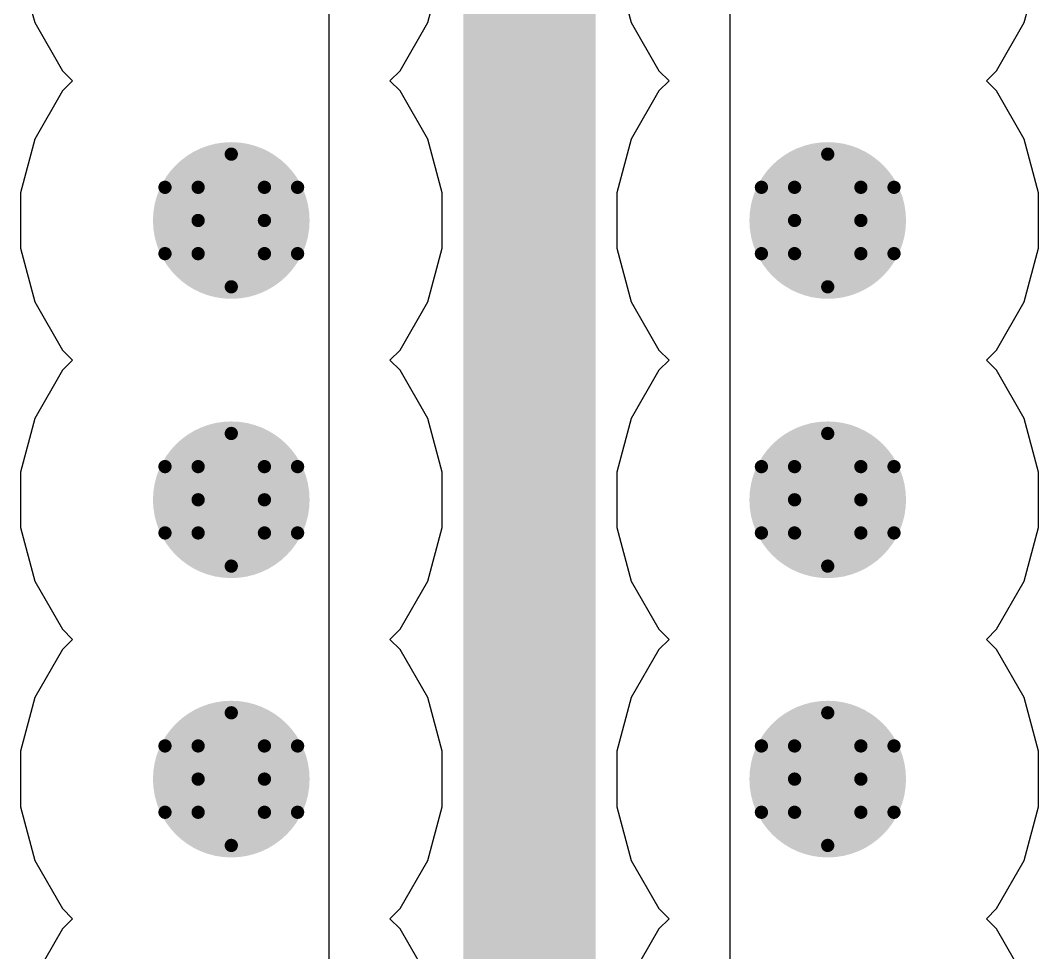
# Model space of a CAD drawing. Header units: inches. Extents: x -3 to 5437, y -3 to 5435.
# Drawn here: x 42.776 to 46.676, y 96.585 to 100.155 of the extents above; entities that cross this region are included whole.
import ezdxf

# ---------------------------------------------------------------- set-up
doc = ezdxf.new("R2010")
doc.units = ezdxf.units.IN
for name, color, linetype in [('Bottom Layer', 5, 'Continuous'), ('Drill Drawing', 1, 'Continuous'), ('GND', 16, 'Continuous'), ('PWR', 76, 'Continuous'), ('Top Layer', 1, 'Continuous'), ('Via Holes', 16, 'Continuous')]:
    doc.layers.add(name, color=color, linetype=linetype)

msp = doc.modelspace()

# ---------------------------------------------------------------- hatches: boundary and pattern name
at = {"layer": 'Bottom Layer'}
h = msp.add_hatch(color=5, dxfattribs=at)
edge = h.paths.add_edge_path()
edge.add_arc((43.5836, 99.3884), 0.3, 0, 360)
h = msp.add_hatch(color=5, dxfattribs=at)
edge = h.paths.add_edge_path()
edge.add_arc((45.8685, 99.3884), 0.3, 0, 360)
h = msp.add_hatch(color=5, dxfattribs=at)
edge = h.paths.add_edge_path()
edge.add_arc((43.5836, 98.3188), 0.3, 0, 360)
h = msp.add_hatch(color=5, dxfattribs=at)
edge = h.paths.add_edge_path()
edge.add_arc((45.8685, 98.3188), 0.3, 0, 360)
h = msp.add_hatch(color=5, dxfattribs=at)
edge = h.paths.add_edge_path()
edge.add_arc((43.5836, 97.2491), 0.3, 0, 360)
h = msp.add_hatch(color=5, dxfattribs=at)
edge = h.paths.add_edge_path()
edge.add_arc((45.8685, 97.2491), 0.3, 0, 360)
at = {"layer": 'GND'}
h = msp.add_hatch(color=16, dxfattribs=at)
edge = h.paths.add_edge_path()
edge.add_arc((43.5836, 99.3884), 0.3, 0, 360)
h = msp.add_hatch(color=16, dxfattribs=at)
edge = h.paths.add_edge_path()
edge.add_arc((45.8685, 99.3884), 0.3, 0, 360)
h = msp.add_hatch(color=16, dxfattribs=at)
edge = h.paths.add_edge_path()
edge.add_arc((43.5836, 98.3188), 0.3, 0, 360)
h = msp.add_hatch(color=16, dxfattribs=at)
edge = h.paths.add_edge_path()
edge.add_arc((45.8685, 98.3188), 0.3, 0, 360)
h = msp.add_hatch(color=16, dxfattribs=at)
edge = h.paths.add_edge_path()
edge.add_arc((43.5836, 97.2491), 0.3, 0, 360)
h = msp.add_hatch(color=16, dxfattribs=at)
edge = h.paths.add_edge_path()
edge.add_arc((45.8685, 97.2491), 0.3, 0, 360)
at = {"layer": 'PWR'}
h = msp.add_hatch(color=76, dxfattribs=at)
edge = h.paths.add_edge_path()
edge.add_arc((43.5836, 99.3884), 0.3, 0, 360)
h = msp.add_hatch(color=76, dxfattribs=at)
edge = h.paths.add_edge_path()
edge.add_arc((45.8685, 99.3884), 0.3, 0, 360)
h = msp.add_hatch(color=76, dxfattribs=at)
edge = h.paths.add_edge_path()
edge.add_arc((43.5836, 98.3188), 0.3, 0, 360)
h = msp.add_hatch(color=76, dxfattribs=at)
edge = h.paths.add_edge_path()
edge.add_arc((45.8685, 98.3188), 0.3, 0, 360)
h = msp.add_hatch(color=76, dxfattribs=at)
edge = h.paths.add_edge_path()
edge.add_arc((43.5836, 97.2491), 0.3, 0, 360)
h = msp.add_hatch(color=76, dxfattribs=at)
edge = h.paths.add_edge_path()
edge.add_arc((45.8685, 97.2491), 0.3, 0, 360)
at = {"layer": 'Top Layer'}
h = msp.add_hatch(color=1, dxfattribs=at)
edge = h.paths.add_edge_path()
edge.add_arc((43.5836, 99.3884), 0.3, 0, 360)
h = msp.add_hatch(color=1, dxfattribs=at)
edge = h.paths.add_edge_path()
edge.add_arc((45.8685, 99.3884), 0.3, 0, 360)
h = msp.add_hatch(color=1, dxfattribs=at)
edge = h.paths.add_edge_path()
edge.add_arc((43.5836, 98.3188), 0.3, 0, 360)
h = msp.add_hatch(color=1, dxfattribs=at)
edge = h.paths.add_edge_path()
edge.add_arc((45.8685, 98.3188), 0.3, 0, 360)
h = msp.add_hatch(color=1, dxfattribs=at)
edge = h.paths.add_edge_path()
edge.add_arc((43.5836, 97.2491), 0.3, 0, 360)
h = msp.add_hatch(color=1, dxfattribs=at)
edge = h.paths.add_edge_path()
edge.add_arc((45.8685, 97.2491), 0.3, 0, 360)
at = {"layer": 'Via Holes'}
h = msp.add_hatch(color=7, dxfattribs=at)
edge = h.paths.add_edge_path()
edge.add_arc((43.5836, 99.3884), 0.15, 0, 360)
h = msp.add_hatch(color=7, dxfattribs=at)
edge = h.paths.add_edge_path()
edge.add_arc((45.8685, 99.3884), 0.15, 0, 360)
h = msp.add_hatch(color=7, dxfattribs=at)
edge = h.paths.add_edge_path()
edge.add_arc((43.5836, 98.3188), 0.15, 0, 360)
h = msp.add_hatch(color=7, dxfattribs=at)
edge = h.paths.add_edge_path()
edge.add_arc((45.8685, 98.3188), 0.15, 0, 360)
h = msp.add_hatch(color=7, dxfattribs=at)
edge = h.paths.add_edge_path()
edge.add_arc((43.5836, 97.2491), 0.15, 0, 360)
h = msp.add_hatch(color=7, dxfattribs=at)
edge = h.paths.add_edge_path()
edge.add_arc((45.8685, 97.2491), 0.15, 0, 360)

# ---------------------------------------------------------------- linework, layer by layer
at = {"layer": 'Drill Drawing'}
for points in [[(43.4566, 99.5154, 0.0508, 0.0508, 0), (43.5836, 99.6424, 0.0508, 0.0508, 0)], [(43.5836, 99.6424, 0.0508, 0.0508, 0), (43.7106, 99.5154, 0.0508, 0.0508, 0)], [(45.7415, 99.5154, 0.0508, 0.0508, 0), (45.8685, 99.6424, 0.0508, 0.0508, 0)], [(45.8685, 99.6424, 0.0508, 0.0508, 0), (45.9955, 99.5154, 0.0508, 0.0508, 0)], [(43.3296, 99.5154, 0.0508, 0.0508, 0), (43.4566, 99.3884, 0.0508, 0.0508, 0)], [(43.3296, 99.5154, 0.0508, 0.0508, 0), (43.4566, 99.5154, 0.0508, 0.0508, 0)], [(43.7106, 99.5154, 0.0508, 0.0508, 0), (43.8376, 99.5154, 0.0508, 0.0508, 0)], [(43.7106, 99.3884, 0.0508, 0.0508, 0), (43.8376, 99.5154, 0.0508, 0.0508, 0)], [(45.6145, 99.5154, 0.0508, 0.0508, 0), (45.7415, 99.3884, 0.0508, 0.0508, 0)], [(45.6145, 99.5154, 0.0508, 0.0508, 0), (45.7415, 99.5154, 0.0508, 0.0508, 0)], [(45.9955, 99.5154, 0.0508, 0.0508, 0), (46.1225, 99.5154, 0.0508, 0.0508, 0)], [(45.9955, 99.3884, 0.0508, 0.0508, 0), (46.1225, 99.5154, 0.0508, 0.0508, 0)], [(43.3296, 99.2614, 0.0508, 0.0508, 0), (43.4566, 99.3884, 0.0508, 0.0508, 0)], [(43.7106, 99.3884, 0.0508, 0.0508, 0), (43.8376, 99.2614, 0.0508, 0.0508, 0)], [(45.6145, 99.2614, 0.0508, 0.0508, 0), (45.7415, 99.3884, 0.0508, 0.0508, 0)], [(45.9955, 99.3884, 0.0508, 0.0508, 0), (46.1225, 99.2614, 0.0508, 0.0508, 0)], [(43.3296, 99.2614, 0.0508, 0.0508, 0), (43.4566, 99.2614, 0.0508, 0.0508, 0)], [(43.4566, 99.2614, 0.0508, 0.0508, 0), (43.5836, 99.1344, 0.0508, 0.0508, 0)], [(43.5836, 99.1344, 0.0508, 0.0508, 0), (43.7106, 99.2614, 0.0508, 0.0508, 0)], [(43.7106, 99.2614, 0.0508, 0.0508, 0), (43.8376, 99.2614, 0.0508, 0.0508, 0)], [(45.6145, 99.2614, 0.0508, 0.0508, 0), (45.7415, 99.2614, 0.0508, 0.0508, 0)], [(45.7415, 99.2614, 0.0508, 0.0508, 0), (45.8685, 99.1344, 0.0508, 0.0508, 0)], [(45.8685, 99.1344, 0.0508, 0.0508, 0), (45.9955, 99.2614, 0.0508, 0.0508, 0)], [(45.9955, 99.2614, 0.0508, 0.0508, 0), (46.1225, 99.2614, 0.0508, 0.0508, 0)], [(43.4566, 98.4458, 0.0508, 0.0508, 0), (43.5836, 98.5728, 0.0508, 0.0508, 0)], [(43.5836, 98.5728, 0.0508, 0.0508, 0), (43.7106, 98.4458, 0.0508, 0.0508, 0)], [(45.7415, 98.4458, 0.0508, 0.0508, 0), (45.8685, 98.5728, 0.0508, 0.0508, 0)], [(45.8685, 98.5728, 0.0508, 0.0508, 0), (45.9955, 98.4458, 0.0508, 0.0508, 0)], [(43.3296, 98.4458, 0.0508, 0.0508, 0), (43.4566, 98.3188, 0.0508, 0.0508, 0)], [(43.3296, 98.4458, 0.0508, 0.0508, 0), (43.4566, 98.4458, 0.0508, 0.0508, 0)], [(43.7106, 98.4458, 0.0508, 0.0508, 0), (43.8376, 98.4458, 0.0508, 0.0508, 0)], [(43.7106, 98.3188, 0.0508, 0.0508, 0), (43.8376, 98.4458, 0.0508, 0.0508, 0)], [(45.6145, 98.4458, 0.0508, 0.0508, 0), (45.7415, 98.3188, 0.0508, 0.0508, 0)], [(45.6145, 98.4458, 0.0508, 0.0508, 0), (45.7415, 98.4458, 0.0508, 0.0508, 0)], [(45.9955, 98.4458, 0.0508, 0.0508, 0), (46.1225, 98.4458, 0.0508, 0.0508, 0)], [(45.9955, 98.3188, 0.0508, 0.0508, 0), (46.1225, 98.4458, 0.0508, 0.0508, 0)], [(43.3296, 98.1918, 0.0508, 0.0508, 0), (43.4566, 98.3188, 0.0508, 0.0508, 0)], [(43.7106, 98.3188, 0.0508, 0.0508, 0), (43.8376, 98.1918, 0.0508, 0.0508, 0)], [(45.6145, 98.1918, 0.0508, 0.0508, 0), (45.7415, 98.3188, 0.0508, 0.0508, 0)], [(45.9955, 98.3188, 0.0508, 0.0508, 0), (46.1225, 98.1918, 0.0508, 0.0508, 0)], [(43.3296, 98.1918, 0.0508, 0.0508, 0), (43.4566, 98.1918, 0.0508, 0.0508, 0)], [(43.4566, 98.1918, 0.0508, 0.0508, 0), (43.5836, 98.0648, 0.0508, 0.0508, 0)], [(43.5836, 98.0648, 0.0508, 0.0508, 0), (43.7106, 98.1918, 0.0508, 0.0508, 0)], [(43.7106, 98.1918, 0.0508, 0.0508, 0), (43.8376, 98.1918, 0.0508, 0.0508, 0)], [(45.6145, 98.1918, 0.0508, 0.0508, 0), (45.7415, 98.1918, 0.0508, 0.0508, 0)], [(45.7415, 98.1918, 0.0508, 0.0508, 0), (45.8685, 98.0648, 0.0508, 0.0508, 0)], [(45.8685, 98.0648, 0.0508, 0.0508, 0), (45.9955, 98.1918, 0.0508, 0.0508, 0)], [(45.9955, 98.1918, 0.0508, 0.0508, 0), (46.1225, 98.1918, 0.0508, 0.0508, 0)], [(43.4566, 97.3761, 0.0508, 0.0508, 0), (43.5836, 97.5031, 0.0508, 0.0508, 0)], [(43.5836, 97.5031, 0.0508, 0.0508, 0), (43.7106, 97.3761, 0.0508, 0.0508, 0)], [(45.7415, 97.3761, 0.0508, 0.0508, 0), (45.8685, 97.5031, 0.0508, 0.0508, 0)], [(45.8685, 97.5031, 0.0508, 0.0508, 0), (45.9955, 97.3761, 0.0508, 0.0508, 0)], [(43.3296, 97.3761, 0.0508, 0.0508, 0), (43.4566, 97.2491, 0.0508, 0.0508, 0)], [(43.3296, 97.3761, 0.0508, 0.0508, 0), (43.4566, 97.3761, 0.0508, 0.0508, 0)], [(43.7106, 97.3761, 0.0508, 0.0508, 0), (43.8376, 97.3761, 0.0508, 0.0508, 0)], [(43.7106, 97.2491, 0.0508, 0.0508, 0), (43.8376, 97.3761, 0.0508, 0.0508, 0)], [(45.6145, 97.3761, 0.0508, 0.0508, 0), (45.7415, 97.2491, 0.0508, 0.0508, 0)], [(45.6145, 97.3761, 0.0508, 0.0508, 0), (45.7415, 97.3761, 0.0508, 0.0508, 0)], [(45.9955, 97.3761, 0.0508, 0.0508, 0), (46.1225, 97.3761, 0.0508, 0.0508, 0)], [(45.9955, 97.2491, 0.0508, 0.0508, 0), (46.1225, 97.3761, 0.0508, 0.0508, 0)], [(43.3296, 97.1221, 0.0508, 0.0508, 0), (43.4566, 97.2491, 0.0508, 0.0508, 0)], [(43.7106, 97.2491, 0.0508, 0.0508, 0), (43.8376, 97.1221, 0.0508, 0.0508, 0)], [(45.6145, 97.1221, 0.0508, 0.0508, 0), (45.7415, 97.2491, 0.0508, 0.0508, 0)], [(45.9955, 97.2491, 0.0508, 0.0508, 0), (46.1225, 97.1221, 0.0508, 0.0508, 0)], [(43.3296, 97.1221, 0.0508, 0.0508, 0), (43.4566, 97.1221, 0.0508, 0.0508, 0)], [(43.4566, 97.1221, 0.0508, 0.0508, 0), (43.5836, 96.9951, 0.0508, 0.0508, 0)], [(43.5836, 96.9951, 0.0508, 0.0508, 0), (43.7106, 97.1221, 0.0508, 0.0508, 0)], [(43.7106, 97.1221, 0.0508, 0.0508, 0), (43.8376, 97.1221, 0.0508, 0.0508, 0)], [(45.6145, 97.1221, 0.0508, 0.0508, 0), (45.7415, 97.1221, 0.0508, 0.0508, 0)], [(45.7415, 97.1221, 0.0508, 0.0508, 0), (45.8685, 96.9951, 0.0508, 0.0508, 0)], [(45.8685, 96.9951, 0.0508, 0.0508, 0), (45.9955, 97.1221, 0.0508, 0.0508, 0)], [(45.9955, 97.1221, 0.0508, 0.0508, 0), (46.1225, 97.1221, 0.0508, 0.0508, 0)]]:
    msp.add_lwpolyline(points, format="xyseb", dxfattribs=at)
for points in [[(43.5709, 99.6424, 0.0254, 0.0254, 1), (43.5963, 99.6424, 0.0254, 0.0254, 1)], [(43.5709, 99.6424, 0.0254, 0.0254, 1), (43.5963, 99.6424, 0.0254, 0.0254, 1)], [(45.8558, 99.6424, 0.0254, 0.0254, 1), (45.8812, 99.6424, 0.0254, 0.0254, 1)], [(45.8558, 99.6424, 0.0254, 0.0254, 1), (45.8812, 99.6424, 0.0254, 0.0254, 1)], [(43.3169, 99.5154, 0.0254, 0.0254, 1), (43.3423, 99.5154, 0.0254, 0.0254, 1)], [(43.3169, 99.5154, 0.0254, 0.0254, 1), (43.3423, 99.5154, 0.0254, 0.0254, 1)], [(43.4439, 99.5154, 0.0254, 0.0254, 1), (43.4693, 99.5154, 0.0254, 0.0254, 1)], [(43.4439, 99.5154, 0.0254, 0.0254, 1), (43.4693, 99.5154, 0.0254, 0.0254, 1)], [(43.6979, 99.5154, 0.0254, 0.0254, 1), (43.7233, 99.5154, 0.0254, 0.0254, 1)], [(43.6979, 99.5154, 0.0254, 0.0254, 1), (43.7233, 99.5154, 0.0254, 0.0254, 1)], [(43.8249, 99.5154, 0.0254, 0.0254, 1), (43.8503, 99.5154, 0.0254, 0.0254, 1)], [(43.8249, 99.5154, 0.0254, 0.0254, 1), (43.8503, 99.5154, 0.0254, 0.0254, 1)], [(45.6018, 99.5154, 0.0254, 0.0254, 1), (45.6272, 99.5154, 0.0254, 0.0254, 1)], [(45.6018, 99.5154, 0.0254, 0.0254, 1), (45.6272, 99.5154, 0.0254, 0.0254, 1)], [(45.7288, 99.5154, 0.0254, 0.0254, 1), (45.7542, 99.5154, 0.0254, 0.0254, 1)], [(45.7288, 99.5154, 0.0254, 0.0254, 1), (45.7542, 99.5154, 0.0254, 0.0254, 1)], [(45.9828, 99.5154, 0.0254, 0.0254, 1), (46.0082, 99.5154, 0.0254, 0.0254, 1)], [(45.9828, 99.5154, 0.0254, 0.0254, 1), (46.0082, 99.5154, 0.0254, 0.0254, 1)], [(46.1098, 99.5154, 0.0254, 0.0254, 1), (46.1352, 99.5154, 0.0254, 0.0254, 1)], [(46.1098, 99.5154, 0.0254, 0.0254, 1), (46.1352, 99.5154, 0.0254, 0.0254, 1)], [(43.4439, 99.3884, 0.0254, 0.0254, 1), (43.4693, 99.3884, 0.0254, 0.0254, 1)], [(43.4439, 99.3884, 0.0254, 0.0254, 1), (43.4693, 99.3884, 0.0254, 0.0254, 1)], [(43.6979, 99.3884, 0.0254, 0.0254, 1), (43.7233, 99.3884, 0.0254, 0.0254, 1)], [(43.6979, 99.3884, 0.0254, 0.0254, 1), (43.7233, 99.3884, 0.0254, 0.0254, 1)], [(45.7288, 99.3884, 0.0254, 0.0254, 1), (45.7542, 99.3884, 0.0254, 0.0254, 1)], [(45.7288, 99.3884, 0.0254, 0.0254, 1), (45.7542, 99.3884, 0.0254, 0.0254, 1)], [(45.9828, 99.3884, 0.0254, 0.0254, 1), (46.0082, 99.3884, 0.0254, 0.0254, 1)], [(45.9828, 99.3884, 0.0254, 0.0254, 1), (46.0082, 99.3884, 0.0254, 0.0254, 1)], [(43.3169, 99.2614, 0.0254, 0.0254, 1), (43.3423, 99.2614, 0.0254, 0.0254, 1)], [(43.3169, 99.2614, 0.0254, 0.0254, 1), (43.3423, 99.2614, 0.0254, 0.0254, 1)], [(43.4439, 99.2614, 0.0254, 0.0254, 1), (43.4693, 99.2614, 0.0254, 0.0254, 1)], [(43.4439, 99.2614, 0.0254, 0.0254, 1), (43.4693, 99.2614, 0.0254, 0.0254, 1)], [(43.6979, 99.2614, 0.0254, 0.0254, 1), (43.7233, 99.2614, 0.0254, 0.0254, 1)], [(43.6979, 99.2614, 0.0254, 0.0254, 1), (43.7233, 99.2614, 0.0254, 0.0254, 1)], [(43.8249, 99.2614, 0.0254, 0.0254, 1), (43.8503, 99.2614, 0.0254, 0.0254, 1)], [(43.8249, 99.2614, 0.0254, 0.0254, 1), (43.8503, 99.2614, 0.0254, 0.0254, 1)], [(45.6018, 99.2614, 0.0254, 0.0254, 1), (45.6272, 99.2614, 0.0254, 0.0254, 1)], [(45.6018, 99.2614, 0.0254, 0.0254, 1), (45.6272, 99.2614, 0.0254, 0.0254, 1)], [(45.7288, 99.2614, 0.0254, 0.0254, 1), (45.7542, 99.2614, 0.0254, 0.0254, 1)], [(45.7288, 99.2614, 0.0254, 0.0254, 1), (45.7542, 99.2614, 0.0254, 0.0254, 1)], [(45.9828, 99.2614, 0.0254, 0.0254, 1), (46.0082, 99.2614, 0.0254, 0.0254, 1)], [(45.9828, 99.2614, 0.0254, 0.0254, 1), (46.0082, 99.2614, 0.0254, 0.0254, 1)], [(46.1098, 99.2614, 0.0254, 0.0254, 1), (46.1352, 99.2614, 0.0254, 0.0254, 1)], [(46.1098, 99.2614, 0.0254, 0.0254, 1), (46.1352, 99.2614, 0.0254, 0.0254, 1)], [(43.5709, 99.1344, 0.0254, 0.0254, 1), (43.5963, 99.1344, 0.0254, 0.0254, 1)], [(43.5709, 99.1344, 0.0254, 0.0254, 1), (43.5963, 99.1344, 0.0254, 0.0254, 1)], [(45.8558, 99.1344, 0.0254, 0.0254, 1), (45.8812, 99.1344, 0.0254, 0.0254, 1)], [(45.8558, 99.1344, 0.0254, 0.0254, 1), (45.8812, 99.1344, 0.0254, 0.0254, 1)], [(43.5709, 98.5728, 0.0254, 0.0254, 1), (43.5963, 98.5728, 0.0254, 0.0254, 1)], [(43.5709, 98.5728, 0.0254, 0.0254, 1), (43.5963, 98.5728, 0.0254, 0.0254, 1)], [(45.8558, 98.5728, 0.0254, 0.0254, 1), (45.8812, 98.5728, 0.0254, 0.0254, 1)], [(45.8558, 98.5728, 0.0254, 0.0254, 1), (45.8812, 98.5728, 0.0254, 0.0254, 1)], [(43.3169, 98.4458, 0.0254, 0.0254, 1), (43.3423, 98.4458, 0.0254, 0.0254, 1)], [(43.3169, 98.4458, 0.0254, 0.0254, 1), (43.3423, 98.4458, 0.0254, 0.0254, 1)], [(43.4439, 98.4458, 0.0254, 0.0254, 1), (43.4693, 98.4458, 0.0254, 0.0254, 1)], [(43.4439, 98.4458, 0.0254, 0.0254, 1), (43.4693, 98.4458, 0.0254, 0.0254, 1)], [(43.6979, 98.4458, 0.0254, 0.0254, 1), (43.7233, 98.4458, 0.0254, 0.0254, 1)], [(43.6979, 98.4458, 0.0254, 0.0254, 1), (43.7233, 98.4458, 0.0254, 0.0254, 1)], [(43.8249, 98.4458, 0.0254, 0.0254, 1), (43.8503, 98.4458, 0.0254, 0.0254, 1)], [(43.8249, 98.4458, 0.0254, 0.0254, 1), (43.8503, 98.4458, 0.0254, 0.0254, 1)], [(45.6018, 98.4458, 0.0254, 0.0254, 1), (45.6272, 98.4458, 0.0254, 0.0254, 1)], [(45.6018, 98.4458, 0.0254, 0.0254, 1), (45.6272, 98.4458, 0.0254, 0.0254, 1)], [(45.7288, 98.4458, 0.0254, 0.0254, 1), (45.7542, 98.4458, 0.0254, 0.0254, 1)], [(45.7288, 98.4458, 0.0254, 0.0254, 1), (45.7542, 98.4458, 0.0254, 0.0254, 1)], [(45.9828, 98.4458, 0.0254, 0.0254, 1), (46.0082, 98.4458, 0.0254, 0.0254, 1)], [(45.9828, 98.4458, 0.0254, 0.0254, 1), (46.0082, 98.4458, 0.0254, 0.0254, 1)], [(46.1098, 98.4458, 0.0254, 0.0254, 1), (46.1352, 98.4458, 0.0254, 0.0254, 1)], [(46.1098, 98.4458, 0.0254, 0.0254, 1), (46.1352, 98.4458, 0.0254, 0.0254, 1)], [(43.4439, 98.3188, 0.0254, 0.0254, 1), (43.4693, 98.3188, 0.0254, 0.0254, 1)], [(43.4439, 98.3188, 0.0254, 0.0254, 1), (43.4693, 98.3188, 0.0254, 0.0254, 1)], [(43.6979, 98.3188, 0.0254, 0.0254, 1), (43.7233, 98.3188, 0.0254, 0.0254, 1)], [(43.6979, 98.3188, 0.0254, 0.0254, 1), (43.7233, 98.3188, 0.0254, 0.0254, 1)], [(45.7288, 98.3188, 0.0254, 0.0254, 1), (45.7542, 98.3188, 0.0254, 0.0254, 1)], [(45.7288, 98.3188, 0.0254, 0.0254, 1), (45.7542, 98.3188, 0.0254, 0.0254, 1)], [(45.9828, 98.3188, 0.0254, 0.0254, 1), (46.0082, 98.3188, 0.0254, 0.0254, 1)], [(45.9828, 98.3188, 0.0254, 0.0254, 1), (46.0082, 98.3188, 0.0254, 0.0254, 1)], [(43.3169, 98.1918, 0.0254, 0.0254, 1), (43.3423, 98.1918, 0.0254, 0.0254, 1)], [(43.3169, 98.1918, 0.0254, 0.0254, 1), (43.3423, 98.1918, 0.0254, 0.0254, 1)], [(43.4439, 98.1918, 0.0254, 0.0254, 1), (43.4693, 98.1918, 0.0254, 0.0254, 1)], [(43.4439, 98.1918, 0.0254, 0.0254, 1), (43.4693, 98.1918, 0.0254, 0.0254, 1)], [(43.6979, 98.1918, 0.0254, 0.0254, 1), (43.7233, 98.1918, 0.0254, 0.0254, 1)], [(43.6979, 98.1918, 0.0254, 0.0254, 1), (43.7233, 98.1918, 0.0254, 0.0254, 1)], [(43.8249, 98.1918, 0.0254, 0.0254, 1), (43.8503, 98.1918, 0.0254, 0.0254, 1)], [(43.8249, 98.1918, 0.0254, 0.0254, 1), (43.8503, 98.1918, 0.0254, 0.0254, 1)], [(45.6018, 98.1918, 0.0254, 0.0254, 1), (45.6272, 98.1918, 0.0254, 0.0254, 1)], [(45.6018, 98.1918, 0.0254, 0.0254, 1), (45.6272, 98.1918, 0.0254, 0.0254, 1)], [(45.7288, 98.1918, 0.0254, 0.0254, 1), (45.7542, 98.1918, 0.0254, 0.0254, 1)], [(45.7288, 98.1918, 0.0254, 0.0254, 1), (45.7542, 98.1918, 0.0254, 0.0254, 1)], [(45.9828, 98.1918, 0.0254, 0.0254, 1), (46.0082, 98.1918, 0.0254, 0.0254, 1)], [(45.9828, 98.1918, 0.0254, 0.0254, 1), (46.0082, 98.1918, 0.0254, 0.0254, 1)], [(46.1098, 98.1918, 0.0254, 0.0254, 1), (46.1352, 98.1918, 0.0254, 0.0254, 1)], [(46.1098, 98.1918, 0.0254, 0.0254, 1), (46.1352, 98.1918, 0.0254, 0.0254, 1)], [(43.5709, 98.0648, 0.0254, 0.0254, 1), (43.5963, 98.0648, 0.0254, 0.0254, 1)], [(43.5709, 98.0648, 0.0254, 0.0254, 1), (43.5963, 98.0648, 0.0254, 0.0254, 1)], [(45.8558, 98.0648, 0.0254, 0.0254, 1), (45.8812, 98.0648, 0.0254, 0.0254, 1)], [(45.8558, 98.0648, 0.0254, 0.0254, 1), (45.8812, 98.0648, 0.0254, 0.0254, 1)], [(43.5709, 97.5031, 0.0254, 0.0254, 1), (43.5963, 97.5031, 0.0254, 0.0254, 1)], [(43.5709, 97.5031, 0.0254, 0.0254, 1), (43.5963, 97.5031, 0.0254, 0.0254, 1)], [(45.8558, 97.5031, 0.0254, 0.0254, 1), (45.8812, 97.5031, 0.0254, 0.0254, 1)], [(45.8558, 97.5031, 0.0254, 0.0254, 1), (45.8812, 97.5031, 0.0254, 0.0254, 1)], [(43.3169, 97.3761, 0.0254, 0.0254, 1), (43.3423, 97.3761, 0.0254, 0.0254, 1)], [(43.3169, 97.3761, 0.0254, 0.0254, 1), (43.3423, 97.3761, 0.0254, 0.0254, 1)], [(43.4439, 97.3761, 0.0254, 0.0254, 1), (43.4693, 97.3761, 0.0254, 0.0254, 1)], [(43.4439, 97.3761, 0.0254, 0.0254, 1), (43.4693, 97.3761, 0.0254, 0.0254, 1)], [(43.6979, 97.3761, 0.0254, 0.0254, 1), (43.7233, 97.3761, 0.0254, 0.0254, 1)], [(43.6979, 97.3761, 0.0254, 0.0254, 1), (43.7233, 97.3761, 0.0254, 0.0254, 1)], [(43.8249, 97.3761, 0.0254, 0.0254, 1), (43.8503, 97.3761, 0.0254, 0.0254, 1)], [(43.8249, 97.3761, 0.0254, 0.0254, 1), (43.8503, 97.3761, 0.0254, 0.0254, 1)], [(45.6018, 97.3761, 0.0254, 0.0254, 1), (45.6272, 97.3761, 0.0254, 0.0254, 1)], [(45.6018, 97.3761, 0.0254, 0.0254, 1), (45.6272, 97.3761, 0.0254, 0.0254, 1)], [(45.7288, 97.3761, 0.0254, 0.0254, 1), (45.7542, 97.3761, 0.0254, 0.0254, 1)], [(45.7288, 97.3761, 0.0254, 0.0254, 1), (45.7542, 97.3761, 0.0254, 0.0254, 1)], [(45.9828, 97.3761, 0.0254, 0.0254, 1), (46.0082, 97.3761, 0.0254, 0.0254, 1)], [(45.9828, 97.3761, 0.0254, 0.0254, 1), (46.0082, 97.3761, 0.0254, 0.0254, 1)], [(46.1098, 97.3761, 0.0254, 0.0254, 1), (46.1352, 97.3761, 0.0254, 0.0254, 1)], [(46.1098, 97.3761, 0.0254, 0.0254, 1), (46.1352, 97.3761, 0.0254, 0.0254, 1)], [(43.4439, 97.2491, 0.0254, 0.0254, 1), (43.4693, 97.2491, 0.0254, 0.0254, 1)], [(43.4439, 97.2491, 0.0254, 0.0254, 1), (43.4693, 97.2491, 0.0254, 0.0254, 1)], [(43.6979, 97.2491, 0.0254, 0.0254, 1), (43.7233, 97.2491, 0.0254, 0.0254, 1)], [(43.6979, 97.2491, 0.0254, 0.0254, 1), (43.7233, 97.2491, 0.0254, 0.0254, 1)], [(45.7288, 97.2491, 0.0254, 0.0254, 1), (45.7542, 97.2491, 0.0254, 0.0254, 1)], [(45.7288, 97.2491, 0.0254, 0.0254, 1), (45.7542, 97.2491, 0.0254, 0.0254, 1)], [(45.9828, 97.2491, 0.0254, 0.0254, 1), (46.0082, 97.2491, 0.0254, 0.0254, 1)], [(45.9828, 97.2491, 0.0254, 0.0254, 1), (46.0082, 97.2491, 0.0254, 0.0254, 1)], [(43.3169, 97.1221, 0.0254, 0.0254, 1), (43.3423, 97.1221, 0.0254, 0.0254, 1)], [(43.3169, 97.1221, 0.0254, 0.0254, 1), (43.3423, 97.1221, 0.0254, 0.0254, 1)], [(43.4439, 97.1221, 0.0254, 0.0254, 1), (43.4693, 97.1221, 0.0254, 0.0254, 1)], [(43.4439, 97.1221, 0.0254, 0.0254, 1), (43.4693, 97.1221, 0.0254, 0.0254, 1)], [(43.6979, 97.1221, 0.0254, 0.0254, 1), (43.7233, 97.1221, 0.0254, 0.0254, 1)], [(43.6979, 97.1221, 0.0254, 0.0254, 1), (43.7233, 97.1221, 0.0254, 0.0254, 1)], [(43.8249, 97.1221, 0.0254, 0.0254, 1), (43.8503, 97.1221, 0.0254, 0.0254, 1)], [(43.8249, 97.1221, 0.0254, 0.0254, 1), (43.8503, 97.1221, 0.0254, 0.0254, 1)], [(45.6018, 97.1221, 0.0254, 0.0254, 1), (45.6272, 97.1221, 0.0254, 0.0254, 1)], [(45.6018, 97.1221, 0.0254, 0.0254, 1), (45.6272, 97.1221, 0.0254, 0.0254, 1)], [(45.7288, 97.1221, 0.0254, 0.0254, 1), (45.7542, 97.1221, 0.0254, 0.0254, 1)], [(45.7288, 97.1221, 0.0254, 0.0254, 1), (45.7542, 97.1221, 0.0254, 0.0254, 1)], [(45.9828, 97.1221, 0.0254, 0.0254, 1), (46.0082, 97.1221, 0.0254, 0.0254, 1)], [(45.9828, 97.1221, 0.0254, 0.0254, 1), (46.0082, 97.1221, 0.0254, 0.0254, 1)], [(46.1098, 97.1221, 0.0254, 0.0254, 1), (46.1352, 97.1221, 0.0254, 0.0254, 1)], [(46.1098, 97.1221, 0.0254, 0.0254, 1), (46.1352, 97.1221, 0.0254, 0.0254, 1)], [(43.5709, 96.9951, 0.0254, 0.0254, 1), (43.5963, 96.9951, 0.0254, 0.0254, 1)], [(43.5709, 96.9951, 0.0254, 0.0254, 1), (43.5963, 96.9951, 0.0254, 0.0254, 1)], [(45.8558, 96.9951, 0.0254, 0.0254, 1), (45.8812, 96.9951, 0.0254, 0.0254, 1)], [(45.8558, 96.9951, 0.0254, 0.0254, 1), (45.8812, 96.9951, 0.0254, 0.0254, 1)]]:
    msp.add_lwpolyline(points, format="xyseb", close=True, dxfattribs=at)
at = {"layer": 'PWR'}
for p, q in [((42.7756, 100.3518), (42.8306, 100.1462)), ((44.3365, 100.1462), (44.3916, 100.3518)), ((45.0605, 100.3518), (45.1156, 100.1462)), ((46.6214, 100.1462), (46.6765, 100.3518)), ((42.8306, 100.1462), (42.937, 99.962)), ((44.2301, 99.962), (44.3365, 100.1462)), ((45.1156, 100.1462), (45.2219, 99.962)), ((46.5151, 99.962), (46.6214, 100.1462)), ((42.937, 99.962), (42.9757, 99.9233)), ((44.1914, 99.9233), (44.2301, 99.962)), ((45.2219, 99.962), (45.2606, 99.9233)), ((46.4763, 99.9233), (46.5151, 99.962)), ((42.9757, 99.9233), (42.937, 99.8846)), ((44.2301, 99.8846), (44.1914, 99.9233)), ((45.2606, 99.9233), (45.2219, 99.8846)), ((46.5151, 99.8846), (46.4763, 99.9233)), ((42.937, 99.8846), (42.8306, 99.7003)), ((44.3365, 99.7003), (44.2301, 99.8846)), ((45.2219, 99.8846), (45.1156, 99.7003)), ((46.6214, 99.7003), (46.5151, 99.8846)), ((42.8306, 99.7003), (42.7756, 99.4948)), ((44.3916, 99.4948), (44.3365, 99.7003)), ((45.1156, 99.7003), (45.0605, 99.4948)), ((46.6765, 99.4948), (46.6214, 99.7003)), ((42.7756, 99.4948), (42.7756, 99.2821)), ((44.3916, 99.2821), (44.3916, 99.4948)), ((45.0605, 99.4948), (45.0605, 99.2821)), ((46.6765, 99.2821), (46.6765, 99.4948)), ((42.7756, 99.2821), (42.8306, 99.0766)), ((44.3365, 99.0766), (44.3916, 99.2821)), ((45.0605, 99.2821), (45.1156, 99.0766)), ((46.6214, 99.0766), (46.6765, 99.2821)), ((42.8306, 99.0766), (42.937, 98.8923)), ((44.2301, 98.8923), (44.3365, 99.0766)), ((45.1156, 99.0766), (45.2219, 98.8923)), ((46.5151, 98.8923), (46.6214, 99.0766)), ((42.937, 98.8923), (42.9757, 98.8536)), ((44.1914, 98.8536), (44.2301, 98.8923)), ((45.2219, 98.8923), (45.2606, 98.8536)), ((46.4763, 98.8536), (46.5151, 98.8923)), ((42.9757, 98.8536), (42.937, 98.8149)), ((44.2301, 98.8149), (44.1914, 98.8536)), ((45.2606, 98.8536), (45.2219, 98.8149)), ((46.5151, 98.8149), (46.4763, 98.8536)), ((42.937, 98.8149), (42.8306, 98.6307)), ((44.3365, 98.6307), (44.2301, 98.8149)), ((45.2219, 98.8149), (45.1156, 98.6307)), ((46.6214, 98.6307), (46.5151, 98.8149)), ((42.8306, 98.6307), (42.7756, 98.4251)), ((44.3916, 98.4251), (44.3365, 98.6307)), ((45.1156, 98.6307), (45.0605, 98.4251)), ((46.6765, 98.4251), (46.6214, 98.6307)), ((42.7756, 98.4251), (42.7756, 98.2124)), ((44.3916, 98.2124), (44.3916, 98.4251)), ((45.0605, 98.4251), (45.0605, 98.2124)), ((46.6765, 98.2124), (46.6765, 98.4251)), ((42.7756, 98.2124), (42.8306, 98.0069)), ((44.3365, 98.0069), (44.3916, 98.2124)), ((45.0605, 98.2124), (45.1156, 98.0069)), ((46.6214, 98.0069), (46.6765, 98.2124)), ((42.8306, 98.0069), (42.937, 97.8227)), ((44.2301, 97.8227), (44.3365, 98.0069)), ((45.1156, 98.0069), (45.2219, 97.8227)), ((46.5151, 97.8227), (46.6214, 98.0069)), ((42.937, 97.8227), (42.9757, 97.7839)), ((44.1914, 97.7839), (44.2301, 97.8227)), ((45.2219, 97.8227), (45.2606, 97.7839)), ((46.4763, 97.7839), (46.5151, 97.8227)), ((42.9757, 97.7839), (42.937, 97.7452)), ((44.2301, 97.7452), (44.1914, 97.7839)), ((45.2606, 97.7839), (45.2219, 97.7452)), ((46.5151, 97.7452), (46.4763, 97.7839)), ((42.937, 97.7452), (42.8306, 97.561)), ((44.3365, 97.561), (44.2301, 97.7452)), ((45.2219, 97.7452), (45.1156, 97.561)), ((46.6214, 97.561), (46.5151, 97.7452)), ((42.8306, 97.561), (42.7756, 97.3555)), ((44.3916, 97.3555), (44.3365, 97.561)), ((45.1156, 97.561), (45.0605, 97.3555)), ((46.6765, 97.3555), (46.6214, 97.561)), ((42.7756, 97.3555), (42.7756, 97.1427)), ((44.3916, 97.1427), (44.3916, 97.3555)), ((45.0605, 97.3555), (45.0605, 97.1427)), ((46.6765, 97.1427), (46.6765, 97.3555)), ((42.7756, 97.1427), (42.8306, 96.9372)), ((44.3365, 96.9372), (44.3916, 97.1427)), ((45.0605, 97.1427), (45.1156, 96.9372)), ((46.6214, 96.9372), (46.6765, 97.1427)), ((42.8306, 96.9372), (42.937, 96.753)), ((44.2301, 96.753), (44.3365, 96.9372)), ((45.1156, 96.9372), (45.2219, 96.753)), ((46.5151, 96.753), (46.6214, 96.9372)), ((42.937, 96.753), (42.9757, 96.7143)), ((44.1914, 96.7143), (44.2301, 96.753)), ((45.2219, 96.753), (45.2606, 96.7143)), ((46.4763, 96.7143), (46.5151, 96.753)), ((42.9757, 96.7143), (42.937, 96.6755)), ((44.2301, 96.6755), (44.1914, 96.7143)), ((45.2606, 96.7143), (45.2219, 96.6755)), ((46.5151, 96.6755), (46.4763, 96.7143)), ((42.937, 96.6755), (42.8306, 96.4913)), ((44.3365, 96.4913), (44.2301, 96.6755)), ((45.2219, 96.6755), (45.1156, 96.4913)), ((46.6214, 96.4913), (46.5151, 96.6755))]:
    msp.add_line(p, q, dxfattribs=at)
at = {"layer": 'Top Layer'}
for p, q in [((43.9575, 109.4026), (43.9575, 89.0922)), ((45.4946, 89.0922), (45.4946, 109.4026))]:
    msp.add_line(p, q, dxfattribs=at)
msp.add_lwpolyline([(44.726, 89.0922, 0.508, 0.508, 0), (44.726, 110.2614, 0.508, 0.508, 0)], format="xyseb", dxfattribs=at)

doc.saveas('drawing.dxf')
